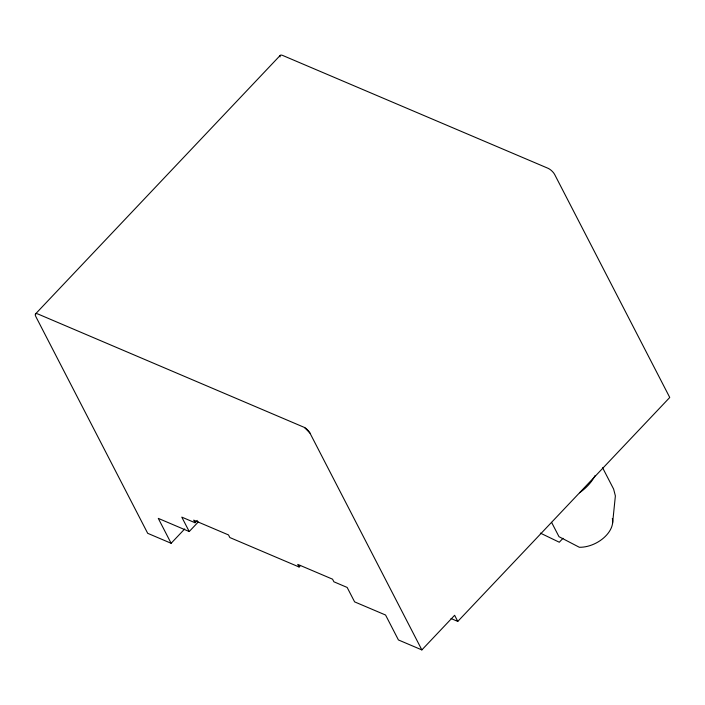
<?xml version="1.0" encoding="UTF-8"?>
<svg xmlns="http://www.w3.org/2000/svg" width="705" height="705" viewBox="0 0 705 705"><rect width="100%" height="100%" fill="white"/><g stroke="black" fill="none" stroke-linecap="round" stroke-linejoin="round"><path stroke-width="1.06" d="M612.592 523.172L615.377 495.897L613.614 489.059L602.59 467.732M35.488 313.963L280.22 55.395M280.088 56.867A6.468 2.335 43.4 0 1 282.687 55.448L548.005 168.275A6.468 2.335 43.4 0 1 554.685 174.532L669.75 397.47L457.783 621.413L454.628 615.289L421.863 649.913L309.953 433.09L304.498 427.477L37.955 314.007A6.468 2.335 43.4 0 0 35.788 316.501L147.697 533.315L171.13 543.282L184.692 528.953M198.264 521.982L189.222 531.535L181.775 517.109L195.047 522.749L197.268 520.405M195.047 522.749L193.69 520.123L228.49 534.928L229.848 537.545L299.096 566.996L300.577 565.436M563.013 538.294L559.294 542.233L540.365 533.112M451.05 618.541L457.783 621.413M189.222 531.535L158.272 518.369L171.13 543.282M421.863 649.913L398.422 639.946L385.564 615.024L354.606 601.867L347.16 587.441L333.897 581.792L332.54 579.175L297.739 564.37L299.096 566.996M551.583 522.352L558.986 536.681L579.334 547.274A26.103 16.955 -27.3 0 0 603.718 537.889A26.103 16.955 -27.3 0 0 612.337 518.475M595.029 475.646A40.432 26.261 -27.3 0 1 579.528 492.786M304.498 427.477A6.468 2.335 43.4 0 1 309.953 433.09"/></g></svg>
